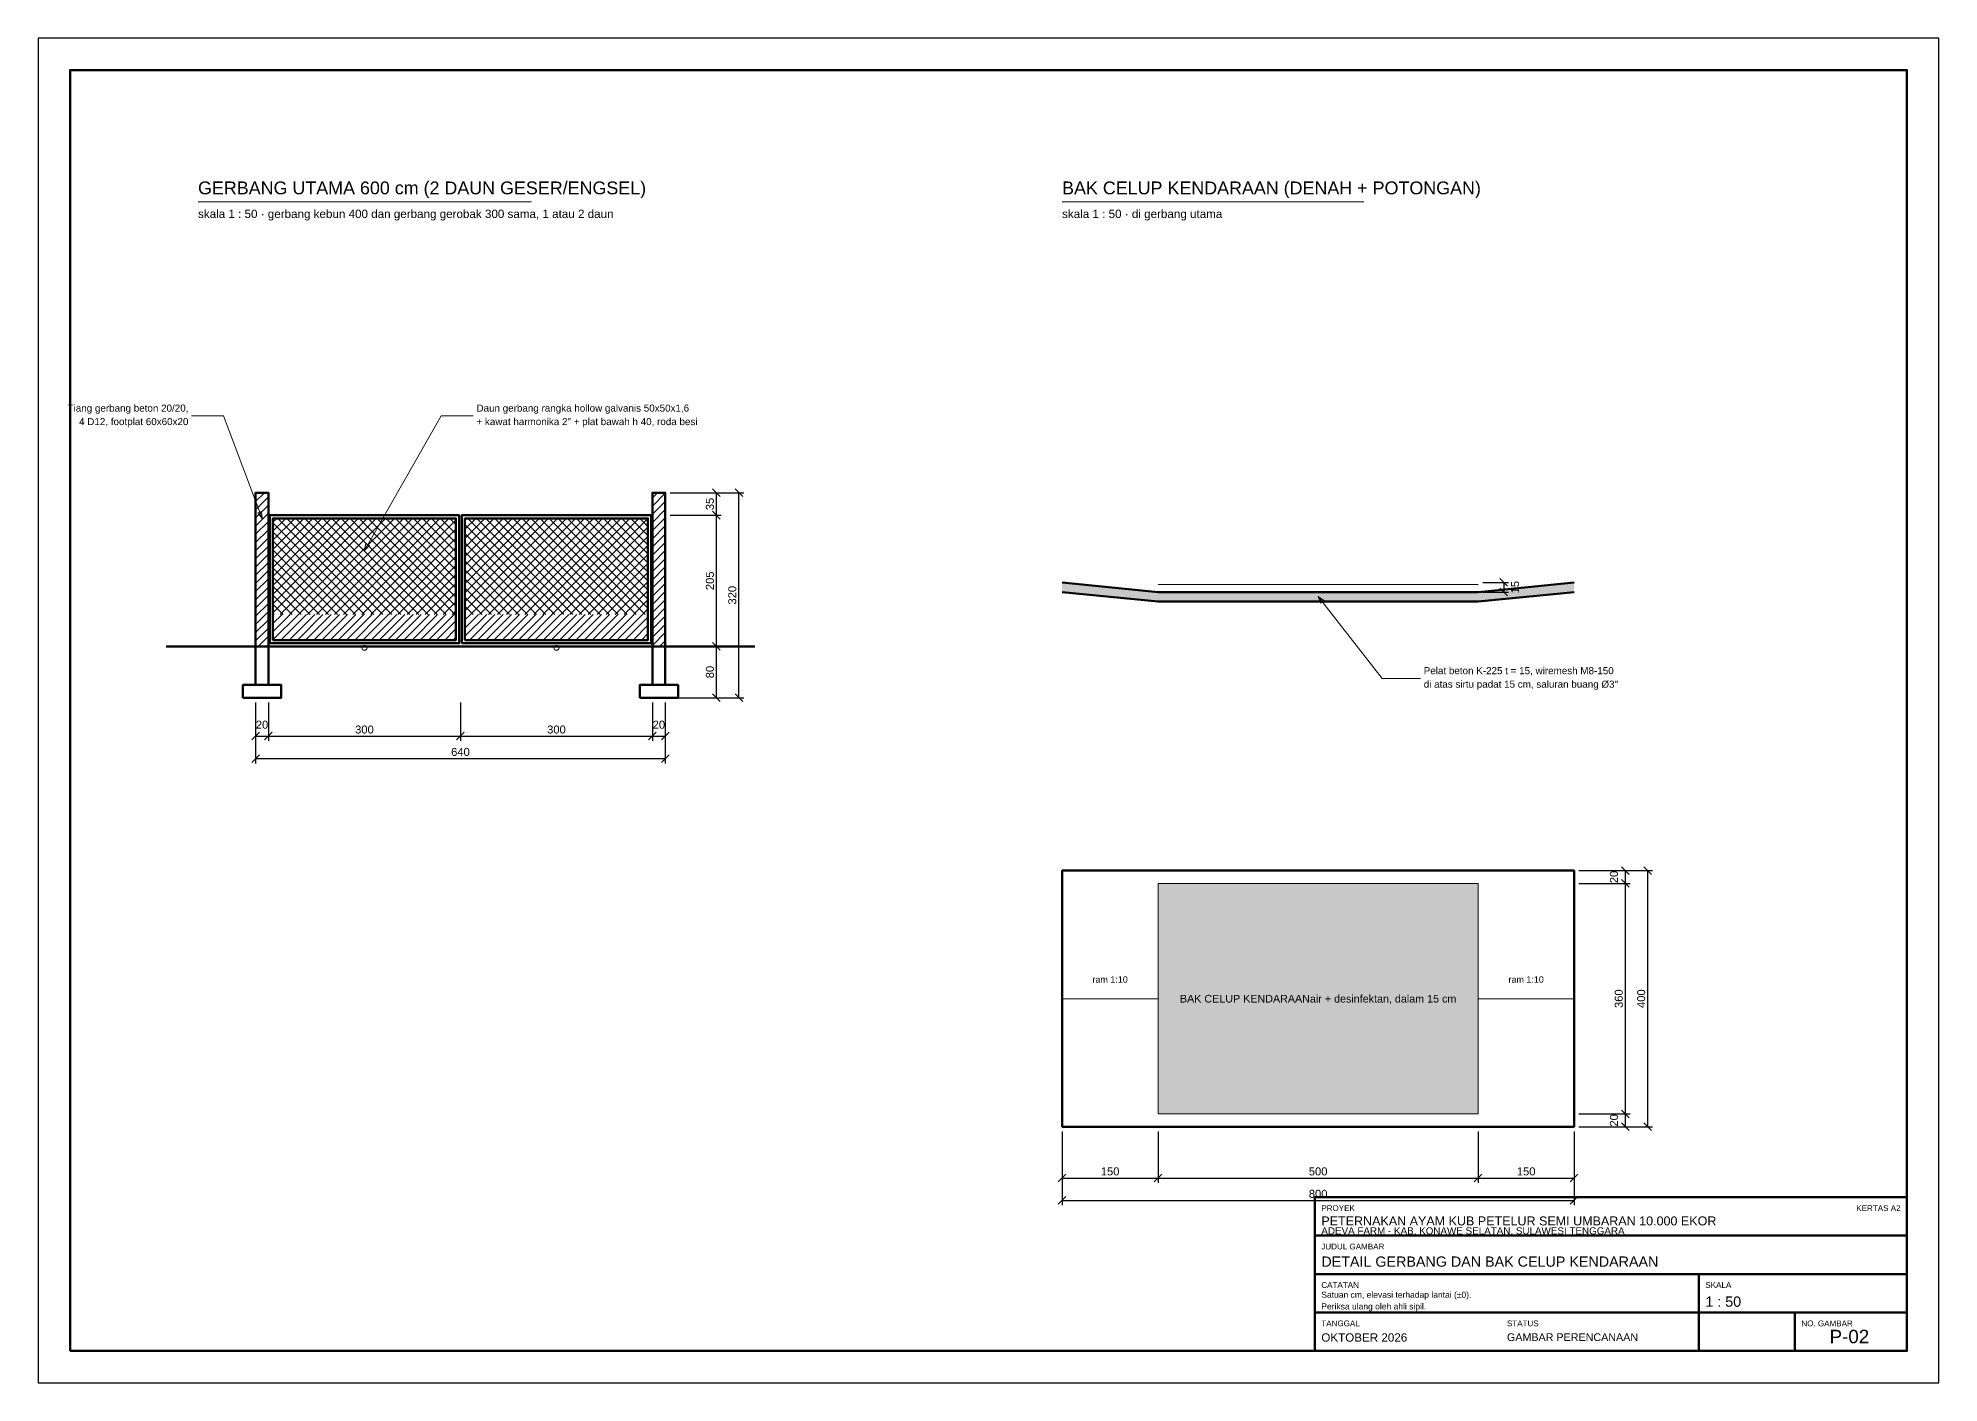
# Model space of a CAD drawing. Header units: centimetres. Extents: x 0 to 113138, y 0 to 42000.
# Drawn here: x 110168 to 113138, y 0 to 2100 of the extents above; entities that cross this region are included whole.
import ezdxf
from ezdxf.enums import TextEntityAlignment as Align

# ---------------------------------------------------------------- set-up
doc = ezdxf.new("R2010")
doc.units = ezdxf.units.CM
doc.linetypes.add('DASHED', pattern=[1.524, 1.27, -0.254])
for name, color, linetype, lineweight in [('A-AIR', 5, 'CONTINUOUS', 18), ('A-DIM', 140, 'CONTINUOUS', 13), ('A-FRAME', 7, 'CONTINUOUS', 50), ('A-HATCH', 8, 'CONTINUOUS', 9), ('A-PERABOT', 8, 'CONTINUOUS', 18), ('A-STRUKTUR', 7, 'CONTINUOUS', 50), ('A-TANAH', 34, 'CONTINUOUS', 18), ('A-TEKS', 7, 'CONTINUOUS', 18), ('A-TERSEMBUNYI', 8, 'DASHED', 13)]:
    doc.layers.add(name, color=color, linetype=linetype, lineweight=lineweight)
doc.styles.add('ARIAL', font='arial.ttf')
doc.dimstyles.new('D50', dxfattribs={"dimtxt": 12.5, "dimasz": 10, "dimexe": 7.5, "dimexo": 7.5, "dimgap": 4, "dimtad": 1, "dimdec": 0, "dimtxsty": 'ARIAL', "dimtsz": 6, "dimcen": 2.5, "dimclrd": 140, "dimclre": 140, "dimclrt": 250, "dimazin": 3, "dimtfac": 1, "dimtmove": 0, "dimatfit": 3})

msp = doc.modelspace()

# ---------------------------------------------------------------- hatches: boundary and pattern name
at = {"layer": 'A-HATCH'}
h = msp.add_hatch(dxfattribs=at)
h.set_pattern_fill('ANSI31', scale=2.85)
h.paths.add_polyline_path([(110508, 1150), (110528, 1150), (110528, 1390), (110508, 1390)])
h = msp.add_hatch(dxfattribs=at)
h.set_pattern_fill('ANSI31', scale=2.85)
h.paths.add_polyline_path([(111128, 1150), (111148, 1150), (111148, 1390), (111128, 1390)])
h = msp.add_hatch(dxfattribs=at)
h.set_pattern_fill('ANSI37', scale=3.15)
h.paths.add_polyline_path([(110535, 1200), (110821, 1200), (110821, 1350), (110535, 1350)])
h = msp.add_hatch(dxfattribs=at)
h.set_pattern_fill('ANSI37', scale=3.15)
h.paths.add_polyline_path([(110835, 1200), (111121, 1200), (111121, 1350), (110835, 1350)])
h = msp.add_hatch(dxfattribs=at)
h.set_pattern_fill('AR-CONC', scale=0.175)
h.paths.add_polyline_path([(111768, 1250), (111918, 1235), (112418, 1235), (112568, 1250), (112568, 1235), (112418, 1220), (111918, 1220), (111768, 1235)])
h = msp.add_hatch(dxfattribs=at)
h.set_pattern_fill('ANSI31', scale=2.85)
h.paths.add_polyline_path([(110535, 1160), (110821, 1160), (110821, 1200), (110535, 1200)])
h = msp.add_hatch(dxfattribs=at)
h.set_pattern_fill('ANSI31', scale=2.85)
h.paths.add_polyline_path([(110835, 1160), (111121, 1160), (111121, 1200), (110835, 1200)])
at = {"layer": 'A-HATCH', "true_color": 0xb0d0ec}
h = msp.add_hatch(color=8, dxfattribs=at)
h.dxf.hatch_style = 1
h.paths.add_polyline_path([(111918, 420), (112418, 420), (112418, 780), (111918, 780)])

# ---------------------------------------------------------------- linework, layer by layer
at = {"layer": 'A-AIR'}
msp.add_line((111918, 1247), (112418, 1247), dxfattribs=at)
msp.add_lwpolyline([(111918, 420), (112418, 420), (112418, 780), (111918, 780)], close=True, dxfattribs=at)
at = {"layer": 'A-DIM'}
for points in [[(110518, 1350), (110458, 1510), (110408, 1510)], [(110678, 1300), (110798, 1510), (110848, 1510)], [(112168, 1228), (112268, 1100), (112328, 1100)]]:
    msp.add_lwpolyline(points, dxfattribs=at)
for points in [[(110518, 1350), (110517.35, 1360.98), (110511.27, 1358.7)], [(110678, 1300), (110686.04, 1307.51), (110680.39, 1310.74)], [(112168, 1228), (112171.91, 1217.72), (112177.03, 1221.72)]]:
    msp.add_lwpolyline(points, close=True, dxfattribs=at)
at = {"layer": 'A-FRAME'}
for p, q in [((112163, 230), (113088, 230)), ((112163, 170), (113088, 170)), ((112763, 50), (112763, 170)), ((112163, 110), (113088, 110)), ((112913, 50), (112913, 110))]:
    msp.add_line(p, q, dxfattribs=at)
at = {"layer": 'A-FRAME', "lineweight": 25}
msp.add_lwpolyline([(110168, 0), (113138, 0), (113138, 2100), (110168, 2100)], close=True, dxfattribs=at)
at = {"layer": 'A-FRAME'}
for points in [[(110218, 50), (113088, 50), (113088, 2050), (110218, 2050)], [(112163, 50), (113088, 50), (113088, 290), (112163, 290)]]:
    msp.add_lwpolyline(points, close=True, dxfattribs=at)
at = {"layer": 'A-PERABOT'}
for centre in [(110678, 1148), (110978, 1148)]:
    msp.add_circle(centre, 4, dxfattribs=at)
at = {"layer": 'A-STRUKTUR'}
for points in [[(110508, 1090), (110528, 1090), (110528, 1390), (110508, 1390)], [(111128, 1090), (111148, 1090), (111148, 1390), (111128, 1390)], [(110530, 1155), (110826, 1155), (110826, 1355), (110530, 1355)], [(110535, 1160), (110821, 1160), (110821, 1350), (110535, 1350)], [(110830, 1155), (111126, 1155), (111126, 1355), (110830, 1355)], [(110835, 1160), (111121, 1160), (111121, 1350), (110835, 1350)], [(110488, 1070), (110548, 1070), (110548, 1090), (110488, 1090)], [(111108, 1070), (111168, 1070), (111168, 1090), (111108, 1090)], [(111768, 400), (112568, 400), (112568, 800), (111768, 800)]]:
    msp.add_lwpolyline(points, close=True, dxfattribs=at)
for points in [[(111768, 1250), (111918, 1235), (112418, 1235), (112568, 1250)], [(111768, 1235), (111918, 1220), (112418, 1220), (112568, 1235)]]:
    msp.add_lwpolyline(points, dxfattribs=at)
at = {"layer": 'A-TANAH', "lineweight": 50}
msp.add_line((110368, 1150), (111288, 1150), dxfattribs=at)
at = {"layer": 'A-TEKS'}
for p, q in [((110418, 1844), (110938.8, 1844)), ((111768, 1844), (112239.2, 1844))]:
    msp.add_line(p, q, dxfattribs=at)
at = {"layer": 'A-TERSEMBUNYI'}
for points in [[(111768, 600), (111918, 600)], [(112418, 600), (112568, 600)]]:
    msp.add_lwpolyline(points, dxfattribs=at)

# ---------------------------------------------------------------- texts
at = {"layer": 'A-TEKS', "style": 'ARIAL'}
for s, p in [('GERBANG UTAMA 600 cm (2 DAUN GESER/ENGSEL)', (110418, 1850)), ('BAK CELUP KENDARAAN (DENAH + POTONGAN)', (111768, 1850))]:
    msp.add_text(s, height=20, dxfattribs=at).set_placement(p, align=Align.BOTTOM_LEFT)
for s, height, p in [('skala 1 : 50 · gerbang kebun 400 dan gerbang gerobak 300 sama, 1 atau 2 daun', 13, (110418, 1832)), ('skala 1 : 50 · di gerbang utama', 13, (111768, 1832)), ('PROYEK', 9, (112173, 277.5)), ('ADEVA FARM - KAB. KONAWE SELATAN, SULAWESI TENGGARA', 11, (112173, 243)), ('PETERNAKAN AYAM KUB PETELUR SEMI UMBARAN 10.000 EKOR', 14, (112173, 260)), ('JUDUL GAMBAR', 9, (112173, 217.5)), ('DETAIL GERBANG DAN BAK CELUP KENDARAAN', 16, (112173, 197.5)), ('CATATAN', 9, (112173, 157.5)), ('SKALA', 9, (112773, 157.5)), ('1 : 50', 16, (112773, 135)), ('TANGGAL', 9, (112173, 97.5)), ('STATUS', 9, (112463, 97.5)), ('NO. GAMBAR', 9, (112923, 97.5)), ('OKTOBER 2026', 13, (112173, 77.5)), ('GAMBAR PERENCANAAN', 12, (112463, 77.5))]:
    msp.add_text(s, height=height, dxfattribs=at).set_placement(p, align=Align.TOP_LEFT)
for s, height, p in [('ram 1:10', 10, (111843, 630)), ('ram 1:10', 10, (112493, 630)), ('BAK CELUP KENDARAANair + desinfektan, dalam 15 cm', 12, (112168, 600)), ('P-02', 21, (112998, 72.5))]:
    msp.add_text(s, height=height, dxfattribs=at).set_placement(p, align=Align.MIDDLE_CENTER)
msp.add_text('KERTAS A2', height=9, dxfattribs=at).set_placement((113078, 277.5), align=Align.TOP_RIGHT)
at = {"layer": 'A-TEKS', "line_spacing_factor": 1.15, "style": 'ARIAL'}
for s, insert, char_height, attachment_point in [('Tiang gerbang beton 20/20,\\P4 D12, footplat 60x60x20', (110403, 1510), 11, 6), ('Daun gerbang rangka hollow galvanis 50x50x1,6\\P+ kawat harmonika 2" + plat bawah h 40, roda besi', (110853, 1510), 11, 4), ('Pelat beton K-225 t = 15, wiremesh M8-150\\Pdi atas sirtu padat 15 cm, saluran buang Ø3"', (112333, 1100), 11, 4), ('Satuan cm, elevasi terhadap lantai (±0).\\PPeriksa ulang oleh ahli sipil.', (112173, 142.5), 9.5, 1)]:
    msp.add_mtext(s, dxfattribs=dict(at, insert=insert, char_height=char_height, attachment_point=attachment_point))

# ---------------------------------------------------------------- dimensions: what is measured, and where the dimension line sits
at = {"layer": 'A-DIM'}
for base, p1, p2 in [((111228, 1355), (111148, 1355), (111148, 1390)), ((111263, 1070), (111148, 1070), (111148, 1390)), ((111228, 1150), (111148, 1150), (111148, 1355)), ((112458, 1250), (112418, 1250), (112418, 1235)), ((111228, 1070), (111148, 1070), (111148, 1150)), ((112648, 780), (112568, 780), (112568, 800)), ((112683, 400), (112568, 400), (112568, 800)), ((112648, 420), (112568, 420), (112568, 780)), ((112648, 400), (112568, 400), (112568, 420))]:
    msp.add_linear_dim(base=base, p1=p1, p2=p2, angle=90, dimstyle='D50', dxfattribs=at).render()
for base, p1, p2 in [((110508, 1010), (110508, 1070), (110528, 1070)), ((110508, 975), (110508, 1070), (111148, 1070)), ((110528, 1010), (110528, 1070), (110828, 1070)), ((110828, 1010), (110828, 1070), (111128, 1070)), ((111128, 1010), (111128, 1070), (111148, 1070)), ((111768, 320), (111768, 400), (111918, 400)), ((111768, 285), (111768, 400), (112568, 400)), ((111918, 320), (111918, 400), (112418, 400)), ((112418, 320), (112418, 400), (112568, 400))]:
    msp.add_linear_dim(base=base, p1=p1, p2=p2, dimstyle='D50', dxfattribs=at).render()

doc.saveas('drawing.dxf')
